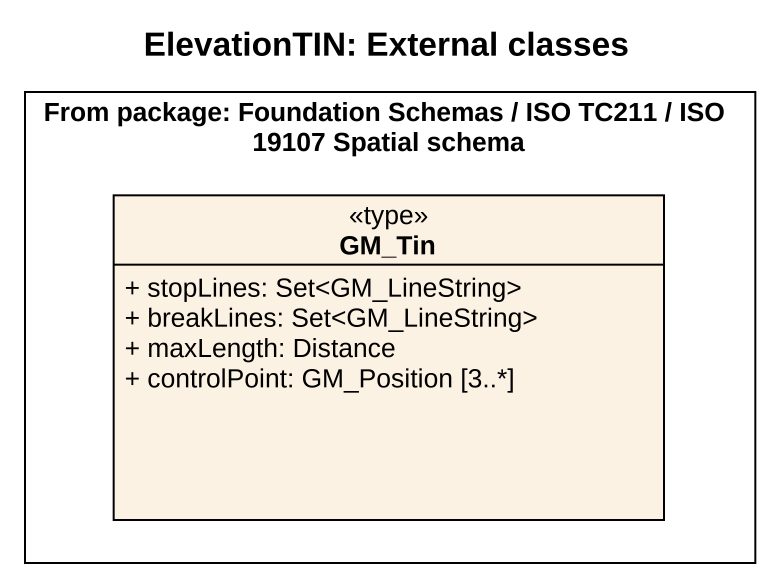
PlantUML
@startuml
title ElevationTIN: External classes
hide circle
hide empty members
skinparam classAttributeIconSize 0
rectangle "From package: Foundation Schemas / ISO TC211 / ISO 19107 Spatial schema" as From_package_Foundation {
  class GM_Tin <<type>> {
    + stopLines: Set<GM_LineString>
    + breakLines: Set<GM_LineString>
    + maxLength: Distance
    + controlPoint: GM_Position [3..*]
  }
}
@enduml
